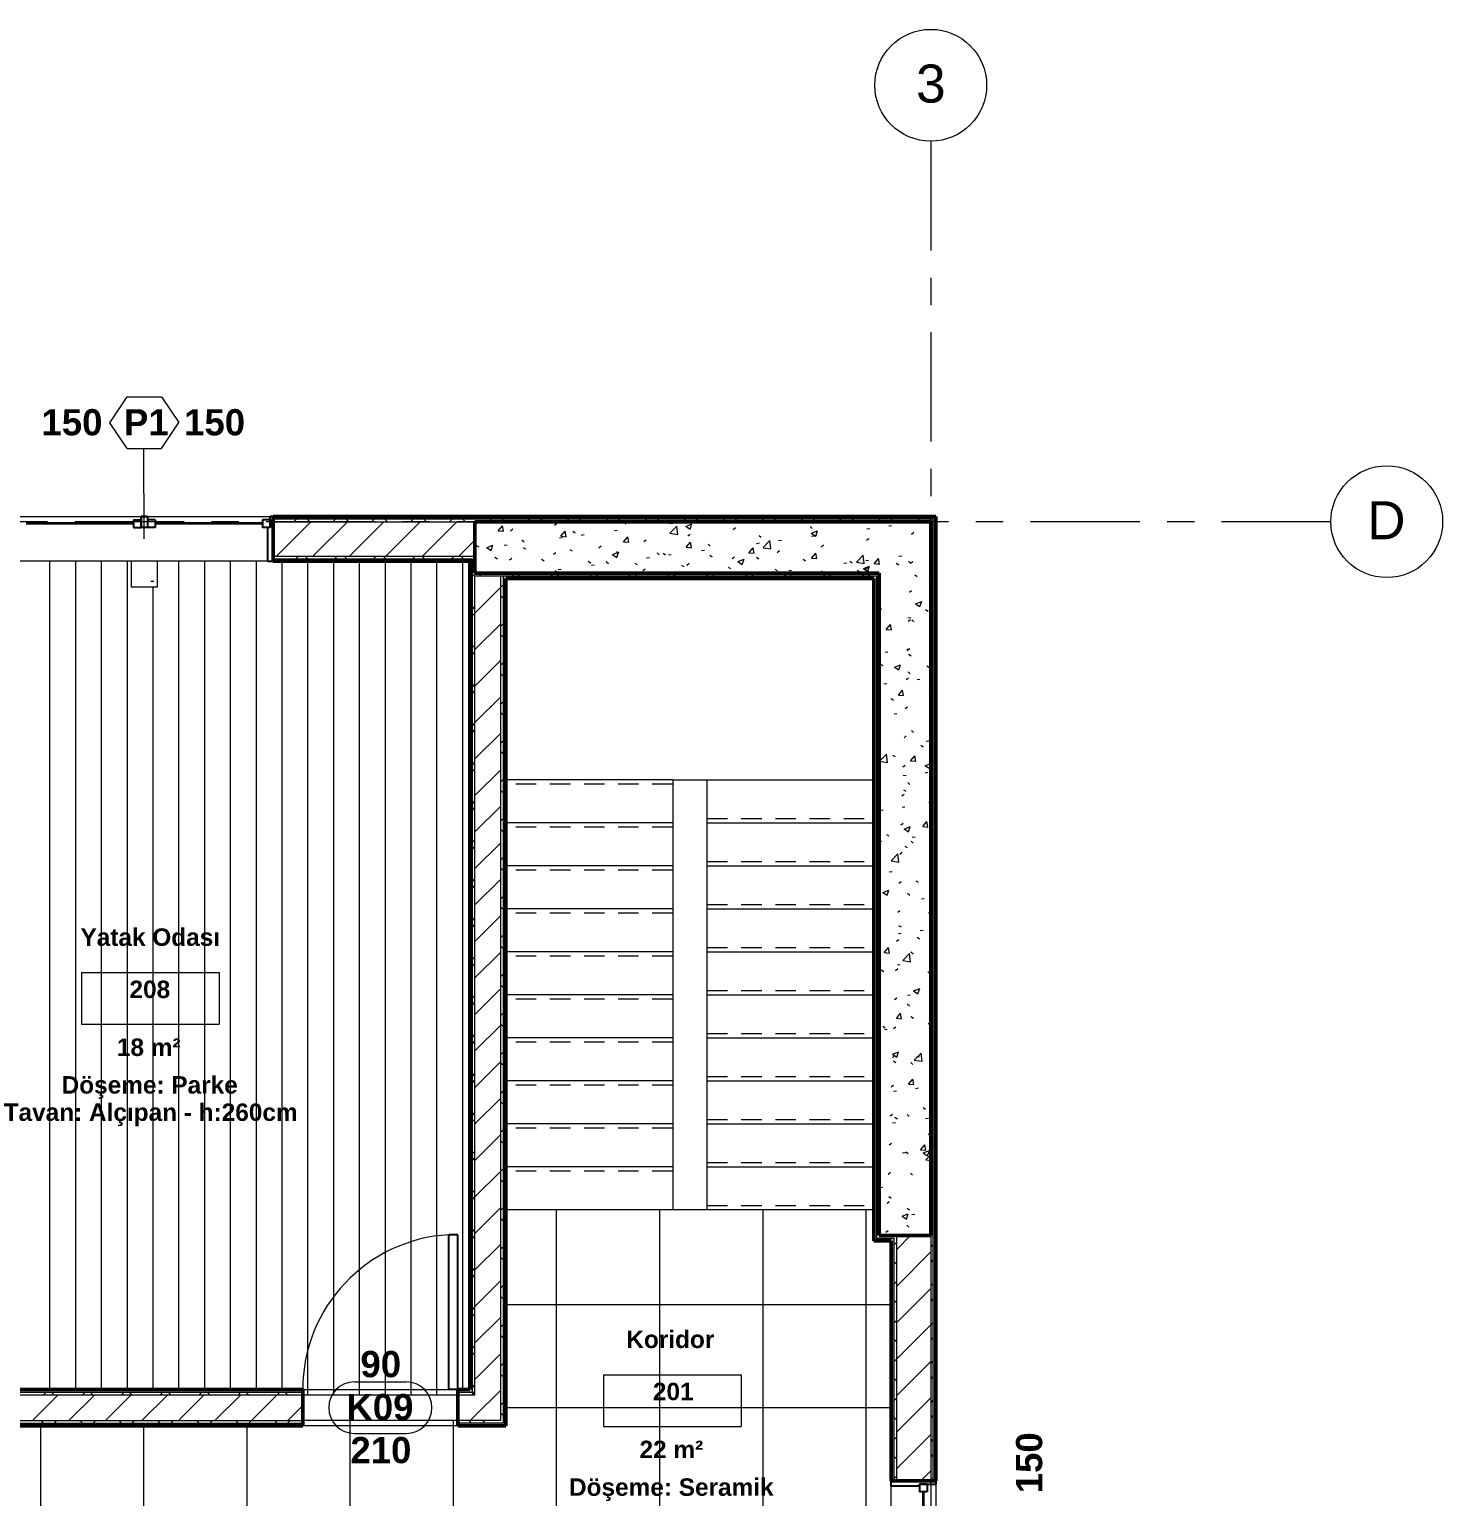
# Model space of a CAD drawing. Header units: centimetres. Extents: x -1798 to 30, y -905 to 1164.
# Drawn here: x -792 to 30, y 311 to 1164 of the extents above; entities that cross this region are included whole.
import ezdxf

# ---------------------------------------------------------------- set-up
doc = ezdxf.new("R2010")
doc.units = ezdxf.units.CM
doc.linetypes.add('Grid Line', pattern=[2.2225, 1.27, -0.3175, 0.3175, -0.3175])
doc.linetypes.add('Overhead', pattern=[0.396875, 0.238125, -0.15875])
for name, color, linetype, lineweight in [('A-AREA-IDEN', 2, 'Continuous', 9), ('A-DOOR', 31, 'Continuous', 18), ('A-DOOR-IDEN', 31, 'Continuous', 18), ('A-FLOR', 192, 'Continuous', 18), ('A-FLOR-PATT', 8, 'Continuous', 18), ('A-GLAZ', 151, 'Continuous', 18), ('A-GLAZ-IDEN', 152, 'Continuous', 18), ('A-WALL', 113, 'Continuous', 18), ('A-WALL-PATT', 111, 'Continuous', 50), ('S-GRID', 1, 'Continuous', 9), ('S-GRID-IDEN', 1, 'Continuous', 9), ('S-STRS', 31, 'Continuous', 18)]:
    doc.layers.add(name, color=color, linetype=linetype, lineweight=lineweight)
doc.styles.add('Arial', font='arial.ttf', dxfattribs={"height": 22.129491})
doc.styles.add('Arial_B', font='arialbd.ttf', dxfattribs={"height": 10.147562})
doc.styles.add('Arial_B_1', font='arialbd.ttf', dxfattribs={"height": 15.221343})
pattern_1 = [(50, (0, 0), (36.4365, -3.1877), [3.81, -41.91]), (355, (0, 0), (-7.0485, 38.2117), [3.048, -33.528]), (100.451, (3.036, -0.266), (29.3886, 35.023), [3.238, -35.618]), (46.184, (0, 10.16), (54.216, -8.4084), [5.715, -62.865]), (96.636, (4.52, 9.46), (47.4805, 49.4854), [4.857, -53.427]), (351.184, (0, 10.16), (47.481, 49.4846), [4.572, -50.292]), (21, (5.08, 7.62), (30.32265, -20.4528), [3.81, -41.91]), (326, (5.08, 7.62), (12.3607, 36.8379), [3.048, -33.528]), (71.451, (7.607, 5.916), (42.6833, 16.3839), [3.238, -35.618]), (37.5, (0, 0), (0.61807, 16.91082), [1.676, -31.445, 1.676, -32.36, -33.655]), (37.5, (0, 0), (0.61807, 16.91082), [-67.158, 1.676, -31.979]), (7.5, (0, 0), (13.36414, 20.03578), [1.676, -17.729, 1.676, -30.683, -12.827]), (7.5, (0, 0), (13.36414, 20.03578), [-51.765, 1.676, -11.151]), (327.5, (-11.328, 0), (27.11816, -1.14606), [1.676, -11.024, 1.676, -37.948, -52.578]), (327.5, (-11.328, 0), (27.11816, -1.14606), [-52.324, 1.676, -50.902]), (317.5, (-16.408, 0), (29.6258, 5.08507), [1.676, -14.834, 1.676, -24.638, -37.338]), (317.5, (-16.408, 0), (29.6258, 5.08507), [-42.824, 1.676, -35.662])]

msp = doc.modelspace()

# ---------------------------------------------------------------- hatches: boundary and pattern name
at = {"layer": 'A-FLOR-PATT', "ltscale": 50}
h = msp.add_hatch(dxfattribs=at)
h.set_pattern_fill('FP_1', color=254, style=0, pattern_type=2)
h.set_pattern_definition([(0, (0, 0), (40.64, 10.16), [1.676, -28.804, 1.676, -28.804, -162.56]), (0, (0, 0), (40.64, 10.16), [-60.96, 1.676, -59.284, 1.676, -28.804, -71.12]), (0, (0, 0), (40.64, 10.16), [-152.4, 1.676, -18.644, 1.676, -49.124]), (120, (15.24, 5.08), (-29.11882, 30.11527), [1.676, -28.804, 1.676, -28.804, -162.56]), (120, (15.24, 5.08), (-29.11882, 30.11527), [-60.96, 1.676, -59.284, 1.676, -28.804, -71.12]), (120, (15.24, 5.08), (-29.11882, 30.11527), [-152.4, 1.676, -18.644, 1.676, -49.124]), (240, (20.32, 25.4), (-11.52118, -40.27527), [1.676, -28.804, 1.676, -28.804, -162.56]), (240, (20.32, 25.4), (-11.52118, -40.27527), [-60.96, 1.676, -59.284, 1.676, -28.804, -71.12]), (240, (20.32, 25.4), (-11.52118, -40.27527), [-152.4, 1.676, -18.644, 1.676, -49.124])])
h.paths.add_polyline_path([(-717.65, 839.83), (-717.65, 854.83), (-732.65, 854.83), (-732.65, 839.83)], flags=0)
at = {"layer": 'A-WALL-PATT', "lineweight": 18, "ltscale": 50}
h = msp.add_hatch(color=256, dxfattribs=at)
h.paths.add_polyline_path([(-532.9, 879.33), (-532.9, 880.83), (-650.15, 880.83), (-650.15, 879.33), (-535.9, 879.33)], flags=0)
h.paths.add_polyline_path([(-800.15, 879.33), (-800.15, 880.83), (-887.9, 880.83), (-887.9, 879.33), (-819.89, 879.33)], flags=0)
at = {"layer": 'A-WALL-PATT', "lineweight": 5, "ltscale": 50}
for points in [[(-266.4, 879.33), (-264.9, 879.33), (-264.9, 880.83), (-532.9, 880.83), (-532.9, 879.33), (-443.92, 879.33)], [(-264.9, 462.83), (-264.9, 879.33), (-266.4, 879.33), (-266.4, 462.83)], [(-516.4, 352.33), (-514.9, 352.33), (-514.9, 846.33), (-516.4, 846.33), (-516.4, 353.83)], [(-300.9, 844.83), (-300.9, 846.33), (-514.9, 846.33), (-514.9, 844.83), (-443.92, 844.83)], [(-300.9, 461.33), (-299.4, 461.33), (-299.4, 846.33), (-300.9, 846.33), (-300.9, 462.83)], [(-290.9, 459.83), (-289.4, 459.83), (-289.4, 461.33), (-300.9, 461.33), (-300.9, 459.83)]]:
    msp.add_hatch(color=256, dxfattribs=at).paths.add_polyline_path(points, flags=0)
at = {"layer": 'A-WALL-PATT', "lineweight": 18, "ltscale": 50}
h = msp.add_hatch(dxfattribs=at)
h.set_pattern_fill('FP_2', color=253, style=0, pattern_type=2)
h.set_pattern_definition(pattern_1)
h.paths.add_polyline_path([(-532.9, 847.83), (-267.9, 847.83), (-267.9, 877.83), (-532.9, 877.83), (-532.9, 854.78)], flags=0)
at = {"layer": 'A-WALL-PATT', "lineweight": 5, "ltscale": 50}
h = msp.add_hatch(color=256, dxfattribs=at)
h.paths.add_polyline_path([(-535.9, 854.83), (-535.9, 856.33), (-650.15, 856.33), (-650.15, 854.83), (-569.24, 854.83)], flags=0)
h.paths.add_polyline_path([(-800.15, 854.83), (-800.15, 856.33), (-884.9, 856.33), (-884.9, 854.83), (-819.89, 854.83)], flags=0)
at = {"layer": 'A-WALL-PATT', "lineweight": 18, "ltscale": 50}
for points in [[(-535.9, 846.33), (-534.4, 846.33), (-534.4, 856.33), (-535.9, 856.33), (-535.9, 854.78)], [(-534.4, 371.83), (-534.4, 846.33), (-535.9, 846.33), (-535.9, 371.83)]]:
    msp.add_hatch(color=256, dxfattribs=at).paths.add_polyline_path(points, flags=0)
h = msp.add_hatch(dxfattribs=at)
h.set_pattern_fill('FP_2', color=253, style=0, pattern_type=2)
h.set_pattern_definition(pattern_1)
h.paths.add_polyline_path([(-297.9, 462.83), (-267.9, 462.83), (-267.9, 847.83), (-297.9, 847.83), (-297.9, 530.81)], flags=0)
h = msp.add_hatch(color=256, dxfattribs=at)
h.paths.add_polyline_path([(-264.9, 257.83), (-264.9, 270.33), (-266.4, 270.33), (-266.4, 257.83)], flags=0)
h.paths.add_polyline_path([(-266.4, 320.33), (-264.9, 320.33), (-264.9, 462.83), (-266.4, 462.83), (-266.4, 401.22)], flags=0)
at = {"layer": 'A-WALL-PATT', "lineweight": 5, "ltscale": 50}
h = msp.add_hatch(color=256, dxfattribs=at)
h.paths.add_polyline_path([(-289.4, 260.83), (-289.4, 270.33), (-290.9, 270.33), (-290.9, 260.83)], flags=0)
h.paths.add_polyline_path([(-289.4, 320.33), (-289.4, 459.83), (-290.9, 459.83), (-290.9, 320.33)], flags=0)
at = {"layer": 'A-WALL-PATT', "lineweight": 18, "ltscale": 50}
h = msp.add_hatch(color=256, dxfattribs=at)
h.paths.add_polyline_path([(-535.9, 371.83), (-535.9, 373.33), (-542.9, 373.33), (-542.9, 371.83)], flags=0)
h.paths.add_polyline_path([(-632.9, 371.83), (-632.9, 373.33), (-908.9, 373.33), (-908.9, 371.83), (-694.56, 371.83)], flags=0)
h.paths.add_polyline_path([(-926.9, 371.83), (-926.9, 373.33), (-935.4, 373.33), (-935.4, 371.83)], flags=0)
h.paths.add_polyline_path([(-1015.4, 371.83), (-1015.4, 373.33), (-1123.9, 373.33), (-1123.9, 371.83), (-1070.53, 371.83)], flags=0)
h.paths.add_polyline_path([(-1141.9, 371.83), (-1141.9, 373.33), (-1150.4, 373.33), (-1150.4, 371.83)], flags=0)
h.paths.add_polyline_path([(-1240.4, 371.83), (-1240.4, 373.33), (-1494.9, 373.33), (-1494.9, 371.83), (-1321.18, 371.83)], flags=0)
at = {"layer": 'A-WALL-PATT', "lineweight": 5, "ltscale": 50}
h = msp.add_hatch(color=256, dxfattribs=at)
h.paths.add_polyline_path([(-516.4, 352.33), (-516.4, 353.83), (-542.9, 353.83), (-542.9, 352.33), (-535.9, 352.33)], flags=0)
h.paths.add_polyline_path([(-632.9, 352.33), (-632.9, 353.83), (-935.4, 353.83), (-935.4, 352.33), (-694.56, 352.33)], flags=0)
h.paths.add_polyline_path([(-1015.4, 352.33), (-1015.4, 353.83), (-1150.4, 353.83), (-1150.4, 352.33), (-1070.53, 352.33)], flags=0)
h.paths.add_polyline_path([(-1240.4, 352.33), (-1240.4, 353.83), (-1302.9, 353.83), (-1302.9, 352.33), (-1301.4, 352.33)], flags=0)
h.paths.add_polyline_path([(-1321.18, 352.33), (-1320.9, 352.33), (-1320.9, 353.83), (-1494.9, 353.83), (-1494.9, 352.33), (-1322.4, 352.33)], flags=0)

# ---------------------------------------------------------------- linework, layer by layer
at = {"layer": 'A-AREA-IDEN', "ltscale": 50}
for p, q in [((-761.64, 615.76), (-761.64, 585.76)), ((-761.64, 615.76), (-681.64, 615.76)), ((-681.64, 615.76), (-681.64, 585.76)), ((-761.64, 585.76), (-681.64, 585.76)), ((-458.17, 381.96), (-458.17, 351.96)), ((-458.17, 381.96), (-378.17, 381.96)), ((-378.17, 381.96), (-378.17, 351.96)), ((-458.17, 351.96), (-378.17, 351.96))]:
    msp.add_line(p, q, dxfattribs=at)
at = {"layer": 'A-DOOR', "lineweight": 25, "ltscale": 50}
for p, q in [((-548, 373.33), (-548, 463.35)), ((-542.9, 463.35), (-548, 463.35)), ((-542.9, 373.33), (-542.9, 463.35)), ((-542.9, 373.33), (-548, 373.33))]:
    msp.add_line(p, q, dxfattribs=at)
at = {"layer": 'A-DOOR', "ltscale": 50}
msp.add_arc((-542.9, 373.33), 90.17, 93.2424, 180, dxfattribs=at)
at = {"layer": 'A-DOOR-IDEN', "ltscale": 50}
for p, q in [((-602.9, 377.83), (-572.9, 377.83)), ((-602.9, 347.83), (-572.9, 347.83))]:
    msp.add_line(p, q, dxfattribs=at)
for centre, start, end in [((-602.9, 362.83), 90, 270), ((-572.9, 362.83), 270, 90)]:
    msp.add_arc(centre, 15, start, end, dxfattribs=at)
at = {"layer": 'A-FLOR', "ltscale": 50}
for p, q in [((-732.65, 839.83), (-732.65, 854.83)), ((-717.65, 854.83), (-717.65, 839.83)), ((-717.65, 839.83), (-732.65, 839.83)), ((-300.9, 477.83), (-514.9, 477.83)), ((-632.9, 370.33), (-542.9, 370.33)), ((-542.9, 355.33), (-632.9, 355.33))]:
    msp.add_line(p, q, dxfattribs=at)
at = {"layer": 'A-FLOR-PATT', "linetype": 'Continuous', "ltscale": 50}
for p, q in [((-780, 373.33), (-780, 854.81)), ((-765, 373.33), (-765, 854.82)), ((-750, 373.33), (-750, 854.82)), ((-735, 373.33), (-735, 854.83)), ((-705, 373.33), (-705, 854.83)), ((-690, 373.33), (-690, 854.83)), ((-675, 373.33), (-675, 854.83)), ((-660, 373.33), (-660, 854.83)), ((-645, 373.33), (-645, 854.83)), ((-630, 370.33), (-630, 854.83)), ((-615, 370.33), (-615, 854.83)), ((-600, 370.33), (-600, 854.83)), ((-585, 370.33), (-585, 854.83)), ((-570, 370.33), (-570, 854.83)), ((-555, 370.33), (-555, 854.83)), ((-540, 373.33), (-540, 854.83)), ((-720, 373.33), (-720, 839.83)), ((-485.4, 238.33), (-485.4, 477.83)), ((-425.4, 238.33), (-425.4, 477.83)), ((-365.4, 235.33), (-365.4, 477.83)), ((-305.4, 260.83), (-305.4, 477.83)), ((-514.9, 422.83), (-290.9, 422.83)), ((-514.9, 362.83), (-290.9, 362.83)), ((-785.4, 238.33), (-785.4, 352.33)), ((-725.4, 238.33), (-725.4, 352.33)), ((-665.4, 238.33), (-665.4, 352.33)), ((-605.4, 238.33), (-605.4, 355.33)), ((-545.4, 238.33), (-545.4, 355.33))]:
    msp.add_line(p, q, dxfattribs=at)
at = {"layer": 'A-GLAZ', "lineweight": 25, "ltscale": 50}
for p, q in [((-731.5, 878.93), (-731.5, 874.48)), ((-731.5, 878.93), (-727.06, 878.93)), ((-727.06, 880.83), (-727.06, 874.48)), ((-723.25, 880.83), (-727.06, 880.83)), ((-727.06, 880.83), (-723.25, 880.83)), ((-727.06, 874.48), (-727.06, 880.83)), ((-727.06, 878.93), (-727.06, 874.48)), ((-723.25, 880.83), (-723.25, 874.48)), ((-723.25, 880.83), (-723.25, 874.48)), ((-723.25, 878.93), (-723.25, 874.48)), ((-718.8, 878.93), (-723.25, 878.93)), ((-718.8, 878.93), (-718.8, 874.48)), ((-656.5, 878.93), (-656.5, 874.48)), ((-652.06, 878.93), (-656.5, 878.93)), ((-652.06, 874.48), (-652.06, 880.83)), ((-650.15, 880.83), (-652.06, 880.83)), ((-652.06, 878.93), (-652.06, 874.48)), ((-731.5, 874.48), (-727.06, 874.48)), ((-723.25, 874.48), (-727.06, 874.48)), ((-723.25, 874.48), (-727.06, 874.48)), ((-718.8, 874.48), (-723.25, 874.48)), ((-652.06, 874.48), (-656.5, 874.48)), ((-653.33, 854.83), (-653.33, 874.48)), ((-652.06, 874.48), (-653.33, 874.48)), ((-653.33, 854.83), (-650.15, 854.83)), ((-290.9, 317.15), (-290.9, 320.33)), ((-274.35, 317.15), (-290.9, 317.15)), ((-274.35, 318.42), (-274.35, 313.98)), ((-269.9, 318.42), (-274.35, 318.42)), ((-274.35, 318.42), (-264.9, 318.42)), ((-274.35, 317.15), (-274.35, 318.42)), ((-269.9, 318.42), (-269.9, 313.98)), ((-264.9, 320.33), (-264.9, 318.42)), ((-269.9, 313.98), (-274.35, 313.98))]:
    msp.add_line(p, q, dxfattribs=at)
at = {"layer": 'A-GLAZ', "lineweight": 35, "ltscale": 50}
for p, q in [((-731.5, 876.71), (-793.8, 876.71)), ((-656.5, 876.71), (-718.8, 876.71)), ((-272.13, 276.68), (-272.13, 313.98))]:
    msp.add_line(p, q, dxfattribs=at)
at = {"layer": 'A-GLAZ-IDEN', "ltscale": 50}
for p, q in [((-745.15, 935.33), (-735.15, 950.33)), ((-735.15, 950.33), (-715.15, 950.33)), ((-715.15, 950.33), (-705.15, 935.58)), ((-735.15, 920.33), (-745.15, 935.33)), ((-715.15, 920.33), (-705.15, 935.58)), ((-735.15, 920.33), (-715.15, 920.33)), ((-725.15, 867.83), (-725.42, 920.33))]:
    msp.add_line(p, q, dxfattribs=at)
at = {"layer": 'A-WALL', "ltscale": 50}
for p, q in [((-800.15, 880.83), (-727.06, 880.83)), ((-723.25, 880.83), (-650.15, 880.83)), ((-266.4, 879.33), (-650.15, 879.33)), ((-266.4, 320.33), (-266.4, 879.33)), ((-650.15, 877.83), (-532.9, 877.83)), ((-650.15, 854.83), (-800.15, 854.83)), ((-650.15, 857.83), (-532.9, 857.83)), ((-650.15, 856.33), (-534.4, 856.33)), ((-534.4, 371.83), (-534.4, 856.33)), ((-532.9, 370.33), (-532.9, 846.33)), ((-532.9, 846.33), (-299.4, 846.33)), ((-517.9, 355.33), (-517.9, 846.33)), ((-516.4, 353.83), (-516.4, 846.33)), ((-299.4, 846.33), (-299.4, 461.33)), ((-299.4, 461.33), (-289.4, 461.33)), ((-289.4, 461.33), (-289.4, 320.33)), ((-287.9, 462.83), (-287.9, 320.33)), ((-267.9, 462.83), (-267.9, 320.33)), ((-910.4, 370.33), (-632.9, 370.33)), ((-908.9, 371.83), (-632.9, 371.83)), ((-632.9, 373.33), (-542.9, 373.33)), ((-542.9, 371.83), (-534.4, 371.83)), ((-542.9, 370.33), (-532.9, 370.33)), ((-935.4, 355.33), (-632.9, 355.33)), ((-935.4, 353.83), (-632.9, 353.83)), ((-542.9, 352.33), (-632.9, 352.33)), ((-517.9, 355.33), (-542.9, 355.33)), ((-516.4, 353.83), (-542.9, 353.83)), ((-290.9, 270.33), (-290.9, 320.33)), ((-264.9, 320.33), (-264.9, 270.33))]:
    msp.add_line(p, q, dxfattribs=at)
at = {"layer": 'A-WALL', "lineweight": 50, "ltscale": 50}
for p, q in [((-650.15, 880.83), (-650.15, 854.83)), ((-264.9, 880.83), (-650.15, 880.83)), ((-264.9, 320.33), (-264.9, 880.83)), ((-532.9, 877.83), (-267.9, 877.83)), ((-532.9, 847.83), (-532.9, 877.83)), ((-267.9, 877.83), (-267.9, 462.83)), ((-650.15, 854.83), (-535.9, 854.83)), ((-535.9, 854.83), (-535.9, 373.33)), ((-297.9, 847.83), (-532.9, 847.83)), ((-514.9, 352.33), (-514.9, 844.83)), ((-514.9, 844.83), (-300.9, 844.83)), ((-300.9, 844.83), (-300.9, 459.83)), ((-297.9, 462.83), (-297.9, 847.83)), ((-267.9, 462.83), (-297.9, 462.83)), ((-300.9, 459.83), (-290.9, 459.83)), ((-290.9, 459.83), (-290.9, 320.33)), ((-632.9, 373.33), (-907.4, 373.33)), ((-632.9, 352.33), (-632.9, 373.33)), ((-535.9, 373.33), (-542.9, 373.33)), ((-542.9, 373.33), (-542.9, 352.33)), ((-935.4, 352.33), (-632.9, 352.33)), ((-542.9, 352.33), (-514.9, 352.33)), ((-290.9, 320.33), (-264.9, 320.33))]:
    msp.add_line(p, q, dxfattribs=at)
at = {"layer": 'A-WALL', "color": 9, "lineweight": 50, "ltscale": 50}
for p, q in [((-267.9, 877.83), (-532.9, 877.83)), ((-532.9, 877.83), (-532.9, 847.83)), ((-267.9, 847.83), (-267.9, 877.83)), ((-532.9, 847.83), (-297.9, 847.83)), ((-297.9, 847.83), (-297.9, 462.83)), ((-267.9, 462.83), (-267.9, 847.83)), ((-297.9, 462.83), (-267.9, 462.83))]:
    msp.add_line(p, q, dxfattribs=at)
at = {"layer": 'A-WALL-PATT', "linetype": 'Continuous', "lineweight": 18, "ltscale": 50}
for p, q in [((-638.21, 877.83), (-636.71, 879.33)), ((-628.93, 877.83), (-630.43, 879.33)), ((-615.58, 877.83), (-614.08, 879.33)), ((-606.3, 877.83), (-607.8, 879.33)), ((-592.95, 877.83), (-591.45, 879.33)), ((-583.67, 877.83), (-585.17, 879.33)), ((-570.33, 877.83), (-568.83, 879.33)), ((-561.05, 877.83), (-562.55, 879.33)), ((-547.7, 877.83), (-546.2, 879.33)), ((-538.42, 877.83), (-539.92, 879.33)), ((-525.07, 877.83), (-523.57, 879.33)), ((-515.79, 877.83), (-517.29, 879.33)), ((-502.44, 877.83), (-500.94, 879.33)), ((-493.16, 877.83), (-494.66, 879.33)), ((-479.82, 877.83), (-478.32, 879.33)), ((-470.54, 877.83), (-472.04, 879.33)), ((-457.19, 877.83), (-455.69, 879.33)), ((-447.91, 877.83), (-449.41, 879.33)), ((-434.56, 877.83), (-433.06, 879.33)), ((-425.28, 877.83), (-426.78, 879.33)), ((-411.93, 877.83), (-410.43, 879.33)), ((-402.65, 877.83), (-404.15, 879.33)), ((-389.31, 877.83), (-387.81, 879.33)), ((-380.03, 877.83), (-381.53, 879.33)), ((-366.68, 877.83), (-365.18, 879.33)), ((-357.4, 877.83), (-358.9, 879.33)), ((-344.05, 877.83), (-342.55, 879.33)), ((-334.77, 877.83), (-336.27, 879.33)), ((-321.42, 877.83), (-319.92, 879.33)), ((-312.14, 877.83), (-313.64, 879.33)), ((-298.8, 877.83), (-297.3, 879.33)), ((-289.52, 877.83), (-291.02, 879.33)), ((-276.17, 877.83), (-274.67, 879.33)), ((-266.89, 877.83), (-268.39, 879.33)), ((-650.15, 877.2), (-649.52, 877.83)), ((-648.31, 857.83), (-628.31, 877.83)), ((-627.1, 857.83), (-607.1, 877.83)), ((-605.88, 857.83), (-585.88, 877.83)), ((-584.67, 857.83), (-564.67, 877.83)), ((-563.46, 857.83), (-543.46, 877.83)), ((-266.4, 877.35), (-266.89, 877.83)), ((-542.24, 857.83), (-532.9, 867.17)), ((-267.9, 863.47), (-266.4, 864.97)), ((-637.08, 856.33), (-635.58, 857.83)), ((-630.05, 856.33), (-631.55, 857.83)), ((-614.45, 856.33), (-612.95, 857.83)), ((-607.43, 856.33), (-608.93, 857.83)), ((-591.83, 856.33), (-590.33, 857.83)), ((-584.8, 856.33), (-586.3, 857.83)), ((-569.2, 856.33), (-567.7, 857.83)), ((-562.17, 856.33), (-563.67, 857.83)), ((-546.57, 856.33), (-545.07, 857.83)), ((-539.55, 856.33), (-541.05, 857.83)), ((-266.4, 854.72), (-267.9, 856.22)), ((-532.9, 849.69), (-534.4, 851.19)), ((-534.4, 845.87), (-533.94, 846.33)), ((-533.94, 846.33), (-532.9, 847.37)), ((-532.9, 847.37), (-532.44, 847.83)), ((-532.9, 845.95), (-532.53, 846.33)), ((-529.55, 846.33), (-531.05, 847.83)), ((-511.32, 846.33), (-509.82, 847.83)), ((-506.92, 846.33), (-508.42, 847.83)), ((-488.69, 846.33), (-487.19, 847.83)), ((-484.29, 846.33), (-485.79, 847.83)), ((-466.06, 846.33), (-464.56, 847.83)), ((-461.66, 846.33), (-463.16, 847.83)), ((-443.43, 846.33), (-441.93, 847.83)), ((-439.04, 846.33), (-440.54, 847.83)), ((-420.81, 846.33), (-419.31, 847.83)), ((-416.41, 846.33), (-417.91, 847.83)), ((-398.18, 846.33), (-396.68, 847.83)), ((-393.78, 846.33), (-395.28, 847.83)), ((-375.55, 846.33), (-374.05, 847.83)), ((-371.15, 846.33), (-372.65, 847.83)), ((-352.92, 846.33), (-351.42, 847.83)), ((-348.53, 846.33), (-350.03, 847.83)), ((-330.3, 846.33), (-328.8, 847.83)), ((-325.9, 846.33), (-327.4, 847.83)), ((-307.67, 846.33), (-306.17, 847.83)), ((-303.27, 846.33), (-304.77, 847.83)), ((-532.9, 824.74), (-517.9, 839.74)), ((-517.9, 839.74), (-516.4, 841.24)), ((-297.9, 840.96), (-299.4, 842.46)), ((-267.9, 840.84), (-266.4, 842.34)), ((-532.9, 827.06), (-534.4, 828.56)), ((-516.4, 833.19), (-517.9, 834.69)), ((-299.4, 831.97), (-297.9, 833.47)), ((-266.4, 832.09), (-267.9, 833.59)), ((-534.4, 823.24), (-532.9, 824.74)), ((-297.9, 818.34), (-299.4, 819.84)), ((-267.9, 818.21), (-266.4, 819.71)), ((-532.9, 803.53), (-517.9, 818.53)), ((-517.9, 817.11), (-516.4, 818.61)), ((-516.4, 810.56), (-517.9, 812.06)), ((-299.4, 809.34), (-297.9, 810.84)), ((-266.4, 809.46), (-267.9, 810.96)), ((-532.9, 804.43), (-534.4, 805.93)), ((-534.4, 800.61), (-532.9, 802.11)), ((-532.9, 782.31), (-517.9, 797.31)), ((-517.9, 794.49), (-516.4, 795.99)), ((-297.9, 795.71), (-299.4, 797.21)), ((-267.9, 795.58), (-266.4, 797.08)), ((-516.4, 787.93), (-517.9, 789.43)), ((-299.4, 786.71), (-297.9, 788.21)), ((-266.4, 786.84), (-267.9, 788.34)), ((-532.9, 781.81), (-534.4, 783.31)), ((-534.4, 777.99), (-532.9, 779.49)), ((-532.9, 761.1), (-517.9, 776.1)), ((-517.9, 771.86), (-516.4, 773.36)), ((-297.9, 773.08), (-299.4, 774.58)), ((-267.9, 772.96), (-266.4, 774.46)), ((-532.9, 759.18), (-534.4, 760.68)), ((-516.4, 765.31), (-517.9, 766.81)), ((-299.4, 764.08), (-297.9, 765.58)), ((-266.4, 764.21), (-267.9, 765.71)), ((-534.4, 755.36), (-532.9, 756.86)), ((-532.9, 739.89), (-517.9, 754.89)), ((-517.9, 749.23), (-516.4, 750.73)), ((-297.9, 750.45), (-299.4, 751.95)), ((-267.9, 750.33), (-266.4, 751.83)), ((-516.4, 742.68), (-517.9, 744.18)), ((-299.4, 741.46), (-297.9, 742.96)), ((-266.4, 741.58), (-267.9, 743.08)), ((-532.9, 736.55), (-534.4, 738.05)), ((-534.4, 732.73), (-532.9, 734.23)), ((-532.9, 718.67), (-517.9, 733.67)), ((-517.9, 726.6), (-516.4, 728.1)), ((-297.9, 727.83), (-299.4, 729.33)), ((-267.9, 727.7), (-266.4, 729.2)), ((-516.4, 720.05), (-517.9, 721.55)), ((-299.4, 718.83), (-297.9, 720.33)), ((-266.4, 718.95), (-267.9, 720.45)), ((-532.9, 713.92), (-534.4, 715.42)), ((-534.4, 710.1), (-532.9, 711.6)), ((-532.9, 697.46), (-517.9, 712.46)), ((-517.9, 703.98), (-516.4, 705.48)), ((-297.9, 705.2), (-299.4, 706.7)), ((-267.9, 705.07), (-266.4, 706.57)), ((-532.9, 691.3), (-534.4, 692.8)), ((-532.9, 676.25), (-517.9, 691.25)), ((-516.4, 697.42), (-517.9, 698.92)), ((-299.4, 696.2), (-297.9, 697.7)), ((-266.4, 696.33), (-267.9, 697.83)), ((-534.4, 687.48), (-532.9, 688.98)), ((-517.9, 681.35), (-516.4, 682.85)), ((-297.9, 682.57), (-299.4, 684.07)), ((-267.9, 682.45), (-266.4, 683.95)), ((-516.4, 674.8), (-517.9, 676.3)), ((-299.4, 673.57), (-297.9, 675.07)), ((-266.4, 673.7), (-267.9, 675.2)), ((-532.9, 668.67), (-534.4, 670.17)), ((-534.4, 664.85), (-532.9, 666.35)), ((-532.9, 655.03), (-517.9, 670.03)), ((-517.9, 658.72), (-516.4, 660.22)), ((-297.9, 659.94), (-299.4, 661.44)), ((-267.9, 659.82), (-266.4, 661.32)), ((-532.9, 633.82), (-517.9, 648.82)), ((-516.4, 652.17), (-517.9, 653.67)), ((-299.4, 650.95), (-297.9, 652.45)), ((-266.4, 651.07), (-267.9, 652.57)), ((-532.9, 646.04), (-534.4, 647.54)), ((-534.4, 642.22), (-532.9, 643.72)), ((-517.9, 636.09), (-516.4, 637.59)), ((-297.9, 637.32), (-299.4, 638.82)), ((-267.9, 637.19), (-266.4, 638.69)), ((-532.9, 623.41), (-534.4, 624.91)), ((-532.9, 612.61), (-517.9, 627.61)), ((-516.4, 629.54), (-517.9, 631.04)), ((-299.4, 628.32), (-297.9, 629.82)), ((-266.4, 628.44), (-267.9, 629.94)), ((-534.4, 619.59), (-532.9, 621.09)), ((-517.9, 613.47), (-516.4, 614.97)), ((-297.9, 614.69), (-299.4, 616.19)), ((-267.9, 614.56), (-266.4, 616.06)), ((-532.9, 591.39), (-517.9, 606.39)), ((-516.4, 606.91), (-517.9, 608.41)), ((-299.4, 605.69), (-297.9, 607.19)), ((-266.4, 605.82), (-267.9, 607.32)), ((-532.9, 600.79), (-534.4, 602.29)), ((-534.4, 596.97), (-532.9, 598.47)), ((-517.9, 590.84), (-516.4, 592.34)), ((-297.9, 592.06), (-299.4, 593.56)), ((-267.9, 591.94), (-266.4, 593.44)), ((-532.9, 570.18), (-517.9, 585.18)), ((-516.4, 584.29), (-517.9, 585.79)), ((-299.4, 583.06), (-297.9, 584.56)), ((-266.4, 583.19), (-267.9, 584.69)), ((-532.9, 578.16), (-534.4, 579.66)), ((-534.4, 574.34), (-532.9, 575.84)), ((-532.9, 548.97), (-517.9, 563.97)), ((-517.9, 568.21), (-516.4, 569.71)), ((-516.4, 561.66), (-517.9, 563.16)), ((-297.9, 569.43), (-299.4, 570.93)), ((-267.9, 569.31), (-266.4, 570.81)), ((-532.9, 555.53), (-534.4, 557.03)), ((-299.4, 560.44), (-297.9, 561.94)), ((-266.4, 560.56), (-267.9, 562.06)), ((-534.4, 551.71), (-532.9, 553.21)), ((-517.9, 545.58), (-516.4, 547.08)), ((-297.9, 546.81), (-299.4, 548.31)), ((-267.9, 546.68), (-266.4, 548.18)), ((-532.9, 527.76), (-517.9, 542.76)), ((-516.4, 539.03), (-517.9, 540.53)), ((-299.4, 537.81), (-297.9, 539.31)), ((-266.4, 537.93), (-267.9, 539.43)), ((-532.9, 532.9), (-534.4, 534.4)), ((-534.4, 529.08), (-532.9, 530.58)), ((-532.9, 506.54), (-517.9, 521.54)), ((-517.9, 522.96), (-516.4, 524.46)), ((-297.9, 524.18), (-299.4, 525.68)), ((-267.9, 524.05), (-266.4, 525.55)), ((-532.9, 510.28), (-534.4, 511.78)), ((-516.4, 516.4), (-517.9, 517.9)), ((-299.4, 515.18), (-297.9, 516.68)), ((-266.4, 515.31), (-267.9, 516.81)), ((-534.4, 506.46), (-532.9, 507.96)), ((-532.9, 485.33), (-517.9, 500.33)), ((-517.9, 500.33), (-516.4, 501.83)), ((-516.4, 493.78), (-517.9, 495.28)), ((-297.9, 501.55), (-299.4, 503.05)), ((-267.9, 501.43), (-266.4, 502.93)), ((-532.9, 487.65), (-534.4, 489.15)), ((-299.4, 492.55), (-297.9, 494.05)), ((-266.4, 492.68), (-267.9, 494.18)), ((-534.4, 483.83), (-532.9, 485.33)), ((-532.9, 464.12), (-517.9, 479.12)), ((-517.9, 477.7), (-516.4, 479.2)), ((-297.9, 478.92), (-299.4, 480.42)), ((-267.9, 478.8), (-266.4, 480.3)), ((-516.4, 471.15), (-517.9, 472.65)), ((-299.4, 469.93), (-297.9, 471.43)), ((-266.4, 470.05), (-267.9, 471.55)), ((-532.9, 465.02), (-534.4, 466.52)), ((-534.4, 461.2), (-532.9, 462.7)), ((-287.9, 454.56), (-279.63, 462.83)), ((-532.9, 442.9), (-517.9, 457.9)), ((-517.9, 455.07), (-516.4, 456.57)), ((-289.4, 457.3), (-287.9, 458.8)), ((-287.9, 433.34), (-267.9, 453.34)), ((-267.9, 456.17), (-266.4, 457.67)), ((-532.9, 442.4), (-534.4, 443.9)), ((-516.4, 448.52), (-517.9, 450.02)), ((-287.9, 446.3), (-289.4, 447.8)), ((-266.4, 447.42), (-267.9, 448.92)), ((-534.4, 438.57), (-532.9, 440.07)), ((-532.9, 421.69), (-517.9, 436.69)), ((-289.4, 434.67), (-287.9, 436.17)), ((-267.9, 433.55), (-266.4, 435.05)), ((-517.9, 432.45), (-516.4, 433.95)), ((-516.4, 425.9), (-517.9, 427.4)), ((-287.9, 412.13), (-267.9, 432.13)), ((-532.9, 419.77), (-534.4, 421.27)), ((-287.9, 423.67), (-289.4, 425.17)), ((-266.4, 424.8), (-267.9, 426.3)), ((-534.4, 415.95), (-532.9, 417.45)), ((-532.9, 400.48), (-517.9, 415.48)), ((-517.9, 409.82), (-516.4, 411.32)), ((-289.4, 412.05), (-287.9, 413.55)), ((-287.9, 390.92), (-267.9, 410.92)), ((-267.9, 410.92), (-266.4, 412.42)), ((-516.4, 403.27), (-517.9, 404.77)), ((-287.9, 401.04), (-289.4, 402.54)), ((-266.4, 402.17), (-267.9, 403.67)), ((-532.9, 397.14), (-534.4, 398.64)), ((-534.4, 393.32), (-532.9, 394.82)), ((-532.9, 379.26), (-517.9, 394.26)), ((-517.9, 387.19), (-516.4, 388.69)), ((-289.4, 389.42), (-287.9, 390.92)), ((-287.9, 369.7), (-267.9, 389.7)), ((-267.9, 388.29), (-266.4, 389.79)), ((-532.9, 374.51), (-534.4, 376.01)), ((-516.4, 380.64), (-517.9, 382.14)), ((-287.9, 378.41), (-289.4, 379.91)), ((-266.4, 379.54), (-267.9, 381.04)), ((-790.18, 355.33), (-775.18, 370.33)), ((-783.67, 370.33), (-782.17, 371.83)), ((-777.62, 370.33), (-779.12, 371.83)), ((-768.97, 355.33), (-753.97, 370.33)), ((-761.04, 370.33), (-759.54, 371.83)), ((-755, 370.33), (-756.5, 371.83)), ((-747.76, 355.33), (-732.76, 370.33)), ((-738.41, 370.33), (-736.91, 371.83)), ((-732.37, 370.33), (-733.87, 371.83)), ((-726.54, 355.33), (-711.54, 370.33)), ((-715.79, 370.33), (-714.29, 371.83)), ((-709.74, 370.33), (-711.24, 371.83)), ((-705.33, 355.33), (-690.33, 370.33)), ((-693.16, 370.33), (-691.66, 371.83)), ((-687.11, 370.33), (-688.61, 371.83)), ((-684.12, 355.33), (-669.12, 370.33)), ((-670.53, 370.33), (-669.03, 371.83)), ((-664.49, 370.33), (-665.99, 371.83)), ((-662.9, 355.33), (-647.9, 370.33)), ((-647.9, 370.33), (-646.4, 371.83)), ((-641.86, 370.33), (-643.36, 371.83)), ((-542.9, 369.26), (-541.84, 370.33)), ((-534.77, 370.33), (-534.4, 370.69)), ((-534.4, 370.69), (-532.9, 372.19)), ((-532.9, 358.05), (-517.9, 373.05)), ((-289.4, 366.79), (-287.9, 368.29)), ((-287.9, 348.49), (-267.9, 368.49)), ((-267.9, 365.66), (-266.4, 367.16)), ((-641.69, 355.33), (-632.9, 364.12)), ((-517.9, 364.56), (-516.4, 366.06)), ((-516.4, 358.01), (-517.9, 359.51)), ((-266.4, 356.91), (-267.9, 358.41)), ((-783.75, 353.83), (-785.25, 355.33)), ((-777.54, 353.83), (-776.04, 355.33)), ((-761.12, 353.83), (-762.62, 355.33)), ((-754.91, 353.83), (-753.41, 355.33)), ((-738.5, 353.83), (-740, 355.33)), ((-732.29, 353.83), (-730.79, 355.33)), ((-715.87, 353.83), (-717.37, 355.33)), ((-709.66, 353.83), (-708.16, 355.33)), ((-693.24, 353.83), (-694.74, 355.33)), ((-687.03, 353.83), (-685.53, 355.33)), ((-670.61, 353.83), (-672.11, 355.33)), ((-664.4, 353.83), (-662.9, 355.33)), ((-647.99, 353.83), (-649.49, 355.33)), ((-641.78, 353.83), (-640.28, 355.33)), ((-534.85, 353.83), (-536.35, 355.33)), ((-535.63, 355.33), (-532.9, 358.05)), ((-528.64, 353.83), (-527.14, 355.33)), ((-287.9, 355.79), (-289.4, 357.29)), ((-289.4, 344.16), (-287.9, 345.66)), ((-287.9, 327.28), (-267.9, 347.28)), ((-267.9, 343.04), (-266.4, 344.54)), ((-287.9, 333.16), (-289.4, 334.66)), ((-266.4, 334.29), (-267.9, 335.79)), ((-273.64, 320.33), (-267.9, 326.06)), ((-289.4, 321.54), (-287.9, 323.04)), ((-267.9, 320.41), (-266.4, 321.91))]:
    msp.add_line(p, q, dxfattribs=at)
at = {"layer": 'S-GRID', "linetype": 'Grid Line', "ltscale": 50}
for p, q in [((-267.9, 1099.03), (-267.9, -840.42)), ((-35.27, 877.83), (-1733.15, 877.83))]:
    msp.add_line(p, q, dxfattribs=at)
at = {"layer": 'S-GRID-IDEN', "ltscale": 50}
for centre in [(-267.9, 1131.53), (-2.77, 877.83)]:
    msp.add_circle(centre, 32.5, dxfattribs=at)
at = {"layer": 'S-STRS', "color": 254, "ltscale": 50}
for p, q in [((-417.9, 727.83), (-514.9, 727.83)), ((-417.9, 727.83), (-397.9, 727.83)), ((-417.9, 727.83), (-417.9, 702.83)), ((-397.9, 727.83), (-300.9, 727.83)), ((-397.9, 702.83), (-397.9, 727.83)), ((-417.9, 702.83), (-514.9, 702.83)), ((-417.9, 702.83), (-417.9, 677.83)), ((-397.9, 677.83), (-397.9, 702.83)), ((-397.9, 702.83), (-300.9, 702.83)), ((-417.9, 677.83), (-514.9, 677.83)), ((-417.9, 677.83), (-417.9, 652.83)), ((-397.9, 652.83), (-397.9, 677.83)), ((-397.9, 677.83), (-300.9, 677.83)), ((-417.9, 652.83), (-514.9, 652.83)), ((-417.9, 652.83), (-417.9, 627.83)), ((-397.9, 627.83), (-397.9, 652.83)), ((-397.9, 652.83), (-300.9, 652.83)), ((-417.9, 627.83), (-514.9, 627.83)), ((-417.9, 627.83), (-417.9, 602.83)), ((-397.9, 602.83), (-397.9, 627.83)), ((-397.9, 627.83), (-300.9, 627.83)), ((-417.9, 602.83), (-514.9, 602.83)), ((-417.9, 602.83), (-417.9, 577.83)), ((-397.9, 577.83), (-397.9, 602.83)), ((-397.9, 602.83), (-300.9, 602.83)), ((-417.9, 577.83), (-514.9, 577.83)), ((-417.9, 577.83), (-417.9, 552.83)), ((-397.9, 552.83), (-397.9, 577.83)), ((-397.9, 577.83), (-300.9, 577.83)), ((-417.9, 552.83), (-514.9, 552.83)), ((-417.9, 552.83), (-417.9, 527.83)), ((-397.9, 527.83), (-397.9, 552.83)), ((-397.9, 552.83), (-300.9, 552.83)), ((-417.9, 527.83), (-514.9, 527.83)), ((-417.9, 527.83), (-417.9, 502.83)), ((-397.9, 502.83), (-397.9, 527.83)), ((-397.9, 527.83), (-300.9, 527.83)), ((-417.9, 502.83), (-514.9, 502.83)), ((-417.9, 502.83), (-417.9, 477.83)), ((-397.9, 477.83), (-397.9, 502.83)), ((-397.9, 502.83), (-300.9, 502.83))]:
    msp.add_line(p, q, dxfattribs=at)
at = {"layer": 'S-STRS', "color": 254, "linetype": 'Overhead', "ltscale": 50}
for p, q in [((-417.9, 725.33), (-514.9, 725.33)), ((-417.9, 700.33), (-514.9, 700.33)), ((-397.9, 705.33), (-300.9, 705.33)), ((-417.9, 675.33), (-514.9, 675.33)), ((-397.9, 680.33), (-300.9, 680.33)), ((-417.9, 650.33), (-514.9, 650.33)), ((-397.9, 655.33), (-300.9, 655.33)), ((-417.9, 625.33), (-514.9, 625.33)), ((-397.9, 630.33), (-300.9, 630.33)), ((-417.9, 600.33), (-514.9, 600.33)), ((-397.9, 605.33), (-300.9, 605.33)), ((-397.9, 580.33), (-300.9, 580.33)), ((-417.9, 575.33), (-514.9, 575.33)), ((-397.9, 555.33), (-300.9, 555.33)), ((-417.9, 550.33), (-514.9, 550.33)), ((-397.9, 530.33), (-300.9, 530.33)), ((-417.9, 525.33), (-514.9, 525.33)), ((-397.9, 505.33), (-300.9, 505.33)), ((-417.9, 500.33), (-514.9, 500.33)), ((-397.9, 480.33), (-300.9, 480.33))]:
    msp.add_line(p, q, dxfattribs=at)

# ---------------------------------------------------------------- texts
at = {"layer": 'A-AREA-IDEN', "ltscale": 50, "style": 'Arial_B'}
for s, height, p in [('Yatak Odası', 10.1476, (-762.26, 631.27)), ('208', 10.148, (-733.76, 600.92)), ('18 m²', 10.148, (-741.07, 567.26)), ('Döşeme: Parke', 10.1476, (-773.24, 545.38)), ('Tavan: Alçıpan - h:260cm', 10.1476, (-806.94, 529.5)), ('Koridor', 10.148, (-444.91, 397.48)), ('201', 10.148, (-429.45, 367.13)), ('22 m²', 10.148, (-437.22, 333.47)), ('Döşeme: Seramik', 10.1476, (-478.24, 311.58))]:
    msp.add_text(s, height=height, dxfattribs=at).set_placement(p)
at = {"layer": 'A-DOOR-IDEN', "ltscale": 50, "style": 'Arial_B_1'}
for s, p in [('90', (-599.49, 380.55)), ('K09', (-607.65, 355.55)), ('210', (-605.33, 330.55))]:
    msp.add_text(s, height=15.221, dxfattribs=at).set_placement(p)
at = {"layer": 'A-GLAZ-IDEN', "ltscale": 50, "style": 'Arial_B_1'}
for s, p in [('150', (-784.94, 928.02)), ('P1', (-736.99, 928.02)), ('150', (-702.02, 928.02))]:
    msp.add_text(s, height=15.221, dxfattribs=at).set_placement(p)
msp.add_text('150', height=15.221, rotation=90, dxfattribs=at).set_placement((-203.1, 313.03))
at = {"layer": 'S-GRID-IDEN', "ltscale": 50, "style": 'Arial'}
for s, p in [('3', (-276.44, 1121.45)), ('D', (-14.17, 867.61))]:
    msp.add_text(s, height=22.13, dxfattribs=at).set_placement(p)

doc.saveas('drawing.dxf')
